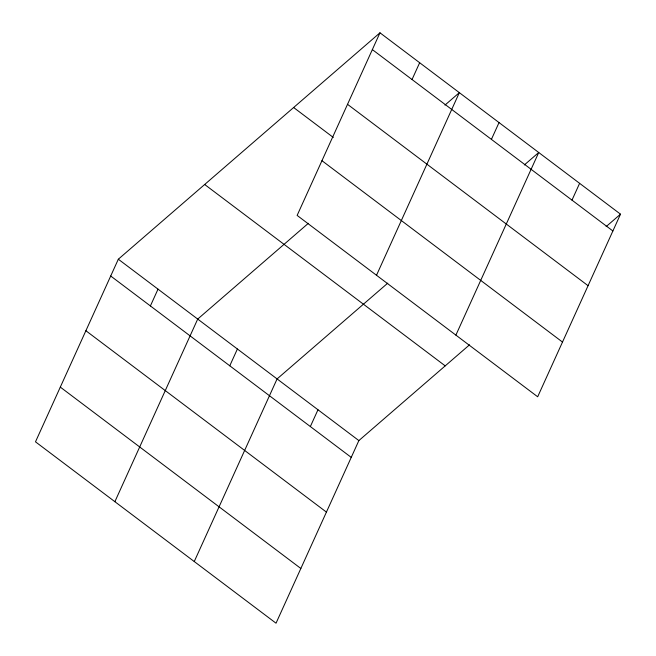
<?xml version="1.0" encoding="UTF-8"?>
<svg xmlns="http://www.w3.org/2000/svg" width="656" height="656" viewBox="0 0 656 656"><rect width="100%" height="100%" fill="white"/><g stroke="black" fill="none" stroke-linecap="round" stroke-linejoin="round"><path stroke-width="0.98" d="M379.972 32.8L297.135 215.414L537.674 396.782L620.51 214.168L379.972 32.8L118.326 259.218L35.49 441.832L276.028 623.2L358.865 440.586L469.54 344.818M150.396 305.95L158.014 289.148M114.874 501.684L197.71 319.07L308.377 223.294M229.772 365.802L237.398 349M412.034 79.532L419.66 62.73M194.25 561.536L277.086 378.922L387.753 283.146M376.511 275.266L459.348 92.652L444.957 105.108M310.354 426.556L317.98 409.754M491.41 139.384L499.036 122.582M455.887 335.118L538.724 152.504L524.333 164.959M571.991 200.137L579.617 183.336M606.119 226.623L620.51 214.168M372.346 49.602L612.884 230.969M347.524 104.32L588.063 285.688M293.626 107.518L333.314 137.448M321.957 160.695L562.495 342.063M204.672 184.5L445.211 365.868M118.326 259.218L358.865 440.586M110.708 276.02L351.247 457.388M85.887 330.739L326.426 512.106M60.311 387.114L300.85 568.481"/></g></svg>
